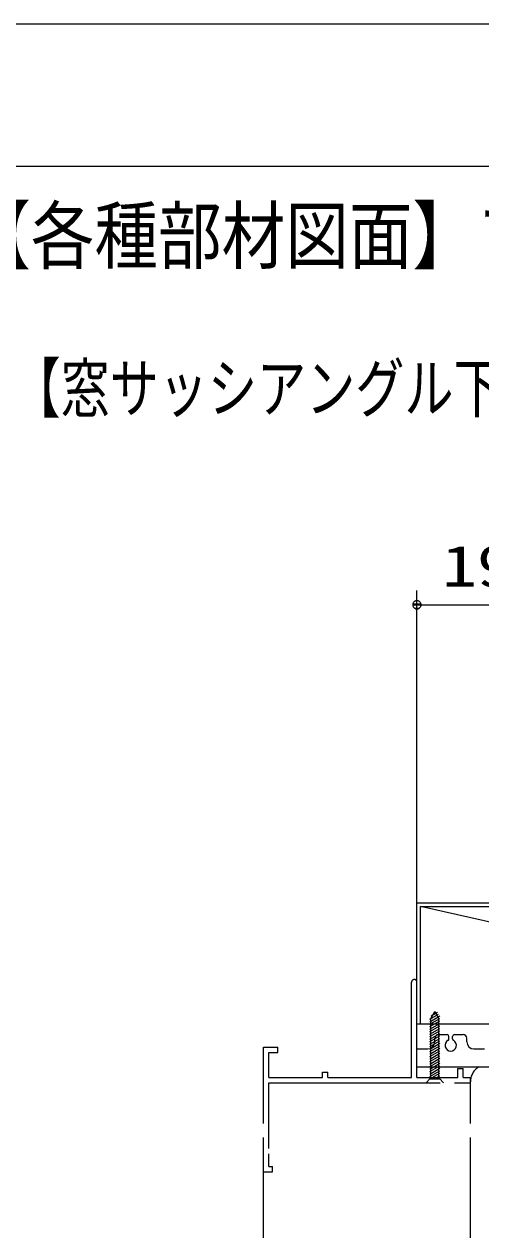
# Model space of a CAD drawing. Units: millimetres on the paper. Extents: x -305 to 305, y -152 to 152.
# Drawn here: x -254.8 to -222.8, y 63.8 to 148.5 of the extents above; entities that cross this region are included whole.
import ezdxf
from ezdxf.enums import TextEntityAlignment as Align

# ---------------------------------------------------------------- set-up
doc = ezdxf.new("R2010")
doc.units = ezdxf.units.MM
doc.linetypes.add('LONG_DASHED2', pattern=[13, 12, -1])
for name, color, linetype, lineweight in [('0-1_0', 7, 'Continuous', 9), ('0-2_図面枠', 3, 'Continuous', 9), ('0-3_DEFPOINTS', 7, 'Continuous', 9), ('0-6_RV', 7, 'Continuous', 9)]:
    doc.layers.add(name, color=color, linetype=linetype, lineweight=lineweight)
doc.layers.add('0-5_PV', color=7, linetype='Continuous')
doc.styles.add('ＭＳ ゴシック', font='')
doc.styles.get('ＭＳ ゴシック').set_extended_font_data('MS Gothic')

# ---------------------------------------------------------------- blocks, each defined once
blk = doc.blocks.new('_DOTSMALL')
at = {"layer": '0-1_0'}
for p, q in [((0.0746, 0.1), (-0.0746, 0.1)), ((0.1223, -0.0248), (-0.1223, -0.0248))]:
    blk.add_line(p, q, dxfattribs=at)
for points in [[(0.125, 0), (0.124, 0.0157), (0.1211, 0.0311), (0.1162, 0.046), (0.1095, 0.0602), (0.1011, 0.0735), (0.0911, 0.0856), (0.0797, 0.0963), (0.067, 0.1055), (0.0532, 0.1131), (0.0386, 0.1189), (0.0234, 0.1228), (0.0078, 0.1248), (-0.0078, 0.1248), (-0.0234, 0.1228), (-0.0386, 0.1189), (-0.0532, 0.1131), (-0.067, 0.1055), (-0.0797, 0.0963), (-0.0911, 0.0856), (-0.1011, 0.0735), (-0.1095, 0.0602), (-0.1162, 0.046), (-0.1211, 0.0311), (-0.124, 0.0157), (-0.125, 0), (0, 0)], [(-0.125, 0), (-0.124, -0.0157), (-0.1211, -0.0311), (-0.1162, -0.046), (-0.1095, -0.0602), (-0.1011, -0.0735), (-0.0911, -0.0856), (-0.0797, -0.0963), (-0.067, -0.1055), (-0.0532, -0.1131), (-0.0386, -0.1189), (-0.0234, -0.1228), (-0.0078, -0.1248), (0.0078, -0.1248), (0.0234, -0.1228), (0.0386, -0.1189), (0.0532, -0.1131), (0.067, -0.1055), (0.0797, -0.0963), (0.0911, -0.0856), (0.1011, -0.0735), (0.1095, -0.0602), (0.1162, -0.046), (0.1211, -0.0311), (0.124, -0.0157), (0.125, 0), (0, 0)]]:
    blk.add_lwpolyline(points, close=True, dxfattribs=at)

msp = doc.modelspace()

# ---------------------------------------------------------------- linework, layer by layer
at = {"layer": '0-2_図面枠'}
msp.add_lwpolyline([(-291.017, -138.498), (108.983, -138.498), (108.983, 138.502), (-291.017, 138.502)], close=True, dxfattribs=at)
at = {"layer": '0-3_DEFPOINTS'}
msp.add_line((118.983, 148.502), (-301.017, 148.502), dxfattribs=at)
at = {"layer": '0-6_RV'}
for p, q in [((-227.297, 95.285), (-227.297, 108.719)), ((-227.297, 107.719), (-187.297, 107.719)), ((-227.297, 86.031), (-227.297, 99.45)), ((-227.297, 86.782), (-190.047, 86.782)), ((-227.047, 78.282), (-227.047, 86.532)), ((-227.047, 86.532), (-190.297, 86.532)), ((-190.297, 78.282), (-227.047, 86.532)), ((-227.297, 75.157), (-227.297, 86.031)), ((-227.297, 78.282), (-190.297, 78.282)), ((-226.047, 77.031), (-226.047, 77.281)), ((-225.797, 77.531), (-225.172, 77.531)), ((-225.047, 77.242), (-225.047, 77.406)), ((-224.797, 77.242), (-224.797, 77.406)), ((-224.672, 77.531), (-224.047, 77.531)), ((-223.797, 77.031), (-223.797, 77.281)), ((-227.297, 76.531), (-226.547, 76.531)), ((-227.297, 75.281), (-227.297, 76.531)), ((-223.297, 76.531), (-222.547, 76.531)), ((-227.297, 75.281), (-186.047, 75.281))]:
    msp.add_line(p, q, dxfattribs=at)
at = {"layer": '0-6_RV', "linetype": 'LONG_DASHED2'}
for p, q in [((-227.672, 74.531), (-227.672, 81.218)), ((-227.297, 74.531), (-227.297, 81.218)), ((-226.397, 78.618), (-225.792, 78.967)), ((-226.397, 78.443), (-225.697, 78.847)), ((-226.327, 78.671), (-226.047, 79.156)), ((-226.304, 78.847), (-225.845, 79.112)), ((-225.767, 78.671), (-226.047, 79.156)), ((-226.397, 78.268), (-225.697, 78.672)), ((-226.397, 78.093), (-225.697, 78.497)), ((-226.397, 77.918), (-225.697, 78.322)), ((-226.397, 77.743), (-225.697, 78.147)), ((-226.397, 77.568), (-225.697, 77.972)), ((-226.327, 74.418), (-226.327, 78.671)), ((-225.767, 74.418), (-225.767, 78.671)), ((-226.397, 77.393), (-225.697, 77.797)), ((-226.397, 77.218), (-225.697, 77.622)), ((-226.397, 77.043), (-225.697, 77.447)), ((-226.397, 76.868), (-225.697, 77.272)), ((-226.397, 76.693), (-225.697, 77.097)), ((-238.047, 45.297), (-238.047, 76.656)), ((-238.047, 76.656), (-237.047, 76.656)), ((-237.672, 74.531), (-237.672, 76.281)), ((-226.397, 76.518), (-225.697, 76.922)), ((-226.397, 76.343), (-225.697, 76.747)), ((-226.397, 76.168), (-225.697, 76.572)), ((-226.397, 75.993), (-225.697, 76.397)), ((-226.397, 75.818), (-225.697, 76.222)), ((-226.397, 75.643), (-225.697, 76.047)), ((-226.397, 75.468), (-225.697, 75.872)), ((-226.397, 75.293), (-225.697, 75.697)), ((-226.397, 75.118), (-225.697, 75.522)), ((-237.672, 74.531), (-233.922, 74.531)), ((-233.922, 74.531), (-233.922, 74.906)), ((-233.922, 74.906), (-233.547, 74.906)), ((-233.547, 74.531), (-233.547, 74.906)), ((-233.547, 74.531), (-227.672, 74.531)), ((-227.297, 74.531), (-224.422, 74.531)), ((-226.397, 74.943), (-225.697, 75.347)), ((-226.397, 74.768), (-225.697, 75.172)), ((-226.397, 74.593), (-225.697, 74.997)), ((-226.397, 74.418), (-225.697, 74.822)), ((-226.094, 74.418), (-225.697, 74.647)), ((-224.422, 74.531), (-224.422, 75.156)), ((-224.422, 75.156), (-224.047, 75.156)), ((-224.047, 74.531), (-224.047, 75.156)), ((-224.047, 74.531), (-223.547, 74.531)), ((-223.547, 74.156), (-223.547, 74.531)), ((-237.672, 74.156), (-223.547, 74.156)), ((-237.672, 69.531), (-237.672, 74.156)), ((-226.659, 74.156), (-226.397, 74.418)), ((-226.397, 74.418), (-225.697, 74.418)), ((-225.435, 74.156), (-225.697, 74.418)), ((-223.547, 45.297), (-223.547, 74.156)), ((-237.672, 68.281), (-237.672, 69.156)), ((-238.047, 67.906), (-237.422, 67.906)), ((-237.672, 68.281), (-237.422, 68.281)), ((-237.422, 67.906), (-237.422, 68.281))]:
    msp.add_line(p, q, dxfattribs=at)
msp.add_lwpolyline([(-237.672, 76.281), (-237.047, 76.281), (-237.047, 76.656)], dxfattribs=at)
for centre, radius, start, end in [((-227.485, 81.218), 0.188, 90, 179.99998), ((-227.485, 81.218), 0.188, 0.00002, 90), ((-222.297, 74.21), 1.25, 121.25793, 180.0002)]:
    msp.add_arc(centre, radius, start, end, dxfattribs=at)
at = {"layer": '0-6_RV'}
for centre, radius, start, end in [((-225.797, 77.281), 0.25, 90, 180), ((-224.922, 76.781), 0.4, 118.43689, 61.56311), ((-225.172, 77.406), 0.125, 0, 90), ((-225.172, 77.242), 0.125, 298.43689, 0), ((-224.672, 77.406), 0.125, 90, 180), ((-224.672, 77.242), 0.125, 180, 241.56311), ((-224.047, 77.281), 0.25, 0, 90), ((-226.547, 77.031), 0.5, 270, 0), ((-223.297, 77.031), 0.5, 180, 270)]:
    msp.add_arc(centre, radius, start, end, dxfattribs=at)

# ---------------------------------------------------------------- block references
at = {"layer": '0-6_RV', "xscale": 2.32, "yscale": 2.32, "rotation": 180}
msp.add_blockref('_DOTSMALL', (-227.297, 107.719), dxfattribs=at)

# ---------------------------------------------------------------- texts
at = {"layer": '0-5_PV', "style": 'ＭＳ ゴシック'}
for s, height, width, p in [('■【各種部材図面】フリーサイズ窓枠〔S=1/5〕', 3.848, 0.85, (-263.3, 130.572)), ('【窓サッシアングル下納まりの場合】', 3.367, 0.75, (-255.732, 120.241))]:
    msp.add_text(s, height=height, dxfattribs=dict(at, width=width)).set_placement(p, align=Align.BOTTOM_LEFT)
at = {"layer": '0-6_RV', "style": 'ＭＳ ゴシック', "width": 1.25}
msp.add_text('190（290）【450】', height=2.889, dxfattribs=at).set_placement((-225.532, 108.134), align=Align.BOTTOM_LEFT)

doc.saveas('drawing.dxf')
